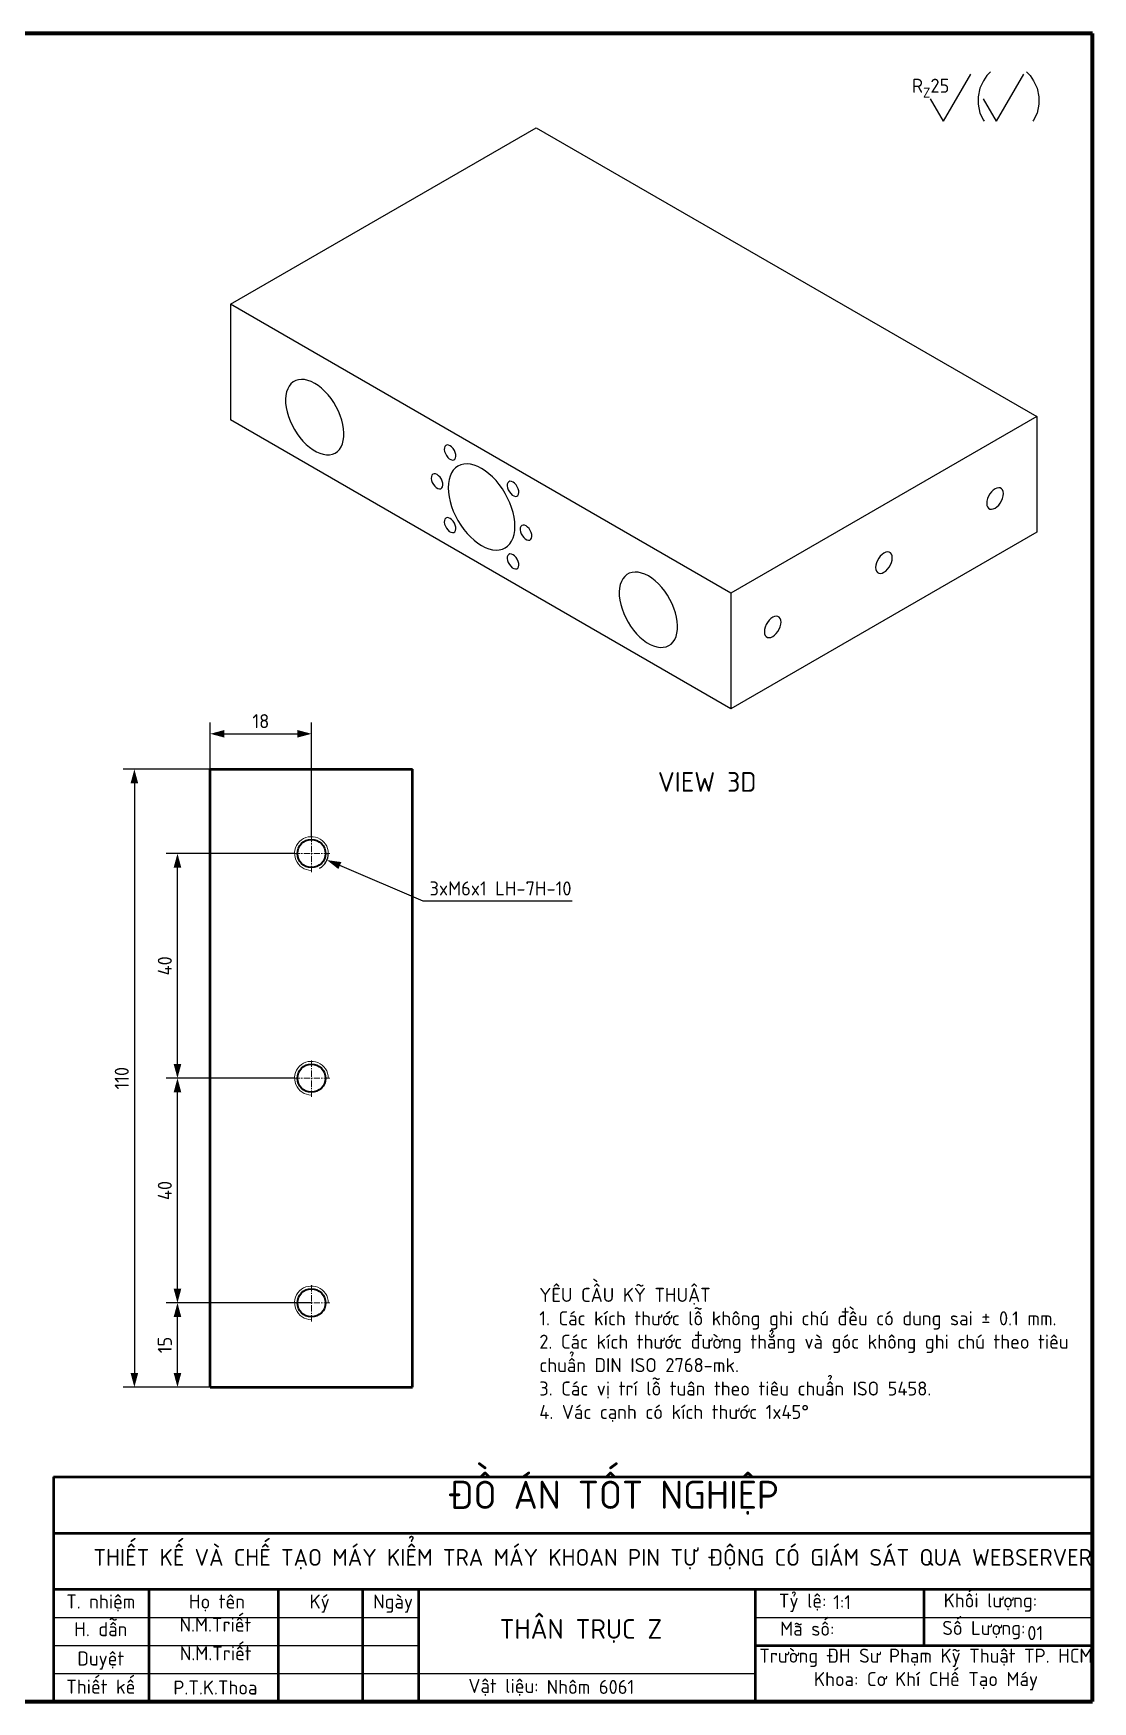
# Model space of a CAD drawing. Header units: millimetres. Extents: x -190 to 12889, y -227 to 3957.
# Drawn here: x 1275.5 to 1464.1, y 61.6 to 358.6 of the extents above; entities that cross this region are included whole.
import ezdxf

# ---------------------------------------------------------------- set-up
doc = ezdxf.new("R2010")
doc.units = ezdxf.units.MM
doc.header["$LTSCALE"] = 0.7
doc.header["$PDMODE"] = 35
doc.header["$PDSIZE"] = -4
doc.linetypes.add('CENTER', pattern=[50.8, 31.75, -6.35, 6.35, -6.35])
doc.layers.get('0').update_dxf_attribs({"color": 255})
for name, color, linetype, lineweight in [('AMC_Contour', 7, 'Continuous', 50), ('CON', 7, 'Continuous', 50), ('DIM', 94, 'Continuous', 25), ('KHUNGBV', 5, 'Continuous', 70), ('screw', 33, 'Continuous', 13), ('TEXT', 7, 'Continuous', 25)]:
    doc.layers.add(name, color=color, linetype=linetype, lineweight=lineweight)
doc.styles.add('TCVN-7284', font='tcvn+7284-2003r.ttf')
doc.dimstyles.new('TCVN_ISO-25_RadiusDia', dxfattribs={"dimtxt": 2.5, "dimasz": 2.5, "dimexe": 2, "dimexo": 0, "dimgap": 1, "dimtad": 1, "dimtoh": 1, "dimtxsty": 'TCVN-7284', "dimblk": 'Arrow', "dimcen": 0, "dimclrd": 256, "dimclre": 256, "dimclrt": 256, "dimadec": 0, "dimazin": 0, "dimtfac": 1, "dimtofl": 0, "dimtmove": 1, "dimatfit": 0, "dimldrblk": 'Arrow', "dimfxl": 1, "dimlwd": -1, "dimlwe": -1, "dimarcsym": 0})

# ---------------------------------------------------------------- blocks, each defined once
blk = doc.blocks.new('KHUNG_A3')
at = {"layer": 'CON', "color": 8, "linetype": 'Continuous', "ltscale": 0.66}
for p, q in [((296.71, 84.61), (296.71, 44.61)), ((296.71, 84.61), (481.71, 84.61)), ((296.71, 74.61), (481.71, 74.61)), ((296.71, 64.61), (481.71, 64.61)), ((313.71, 64.61), (313.71, 44.61)), ((336.71, 64.61), (336.71, 44.61)), ((351.71, 64.61), (351.71, 44.61)), ((361.71, 64.61), (361.71, 44.61)), ((421.71, 44.61), (421.71, 64.61)), ((451.71, 54.61), (451.71, 64.61)), ((421.71, 54.61), (481.71, 54.61))]:
    blk.add_line(p, q, dxfattribs=at)
at = {"layer": 'DIM', "color": 8, "linetype": 'Continuous', "ltscale": 0.66}
for p, q in [((296.71, 59.61), (361.71, 59.61)), ((421.71, 59.61), (481.71, 59.61)), ((296.71, 54.61), (361.71, 54.61)), ((296.71, 49.61), (421.71, 49.61))]:
    blk.add_line(p, q, dxfattribs=at)
at = {"layer": 'KHUNGBV', "color": 8, "linetype": 'Continuous', "ltscale": 0.66}
for p, q in [((481.71, 341.61), (61.71, 341.61)), ((481.71, 44.61), (481.71, 341.61)), ((61.71, 44.61), (481.71, 44.61))]:
    blk.add_line(p, q, dxfattribs=at)
at = {"color": 255, "attachment_point": 1, "style": 'TCVN-7284'}
for s, width, insert, char_height in [('{\\W1.485708; }ĐỒ ÁN TỐT NGHIỆP', 65.6643, (362.61, 83.93), 5), ('\\pxqc;T. nhiệm', 16.8827, (296.71, 63.68), 2.5), ('{\\W2.460912; }Họ tên', 16.8827, (317.11, 63.68), 2.5), ('{\\W4.544245; }Ký', 16.8827, (335.42, 63.68), 2.5), ('{\\W1.017842; }Ngày', 9.8035, (352.08, 63.68), 2.5), ('\\pxqc;Tỷ lệ:', 9.8035, (425.19, 63.83), 2.5), ('\\pxqc;Khối lượng:', 20.0073, (453.51, 63.88), 2.5), ('\\pxqc;H. dẫn', 16.8827, (296.71, 58.76), 2.5), ('\\pxqc;N.M.Triết', 16.8827, (317.11, 59.57), 2.5), ('{\\W0.286782; }Mã số:', 12.5818, (425.56, 58.85), 2.5), ('\\pxqc;Số Lượng:', 17.9691, (453.36, 58.98), 2.5), ('\\pxqc;Duyệt', 16.8827, (296.71, 53.54), 2.5), ('\\pxqc;N.M.Triết', 16.8827, (317.16, 54.47), 2.5), ('{\\W0.981773; }Trường ĐH Sư Phạm Kỹ Thuật TP. HCM\\P{\\W7.398439; }Khoa: Cơ Khí CHế Tạo Máy ', 61.6953, (420.88, 54.04), 2.5), ('\\pxqc;Thiết kế', 16.8827, (296.71, 48.52), 2.5), ('\\pxqc;P.T.K.Thoa', 16.8827, (317.11, 48.37), 2.5), ('\\pxi-3,l3,qc,t3;Vật liệu:', 59.8171, (346.92, 48.66), 2.5)]:
    blk.add_mtext_dynamic_manual_height_columns(s, width=width, gutter_width=88.6, heights=[0], dxfattribs=dict(at, insert=insert, char_height=char_height))
at = {"color": 255, "insert": (303.83, 71.79), "char_height": 3, "width": 178.521, "attachment_point": 1, "style": 'TCVN-7284'}
blk.add_mtext('THIẾT KẾ VÀ CHẾ TẠO MÁY KIỂM TRA MÁY KHOAN PIN TỰ ĐỘNG CÓ GIÁM SÁT QUA WEBSERVER\\P', dxfattribs=at)
blk = doc.blocks.new('screw_m6_l')
at = {"color": 6, "lineweight": 35}
blk.add_circle((0, 0), 2.5, dxfattribs=at)
at = {"layer": 'screw', "color": 1, "linetype": 'CENTER', "ltscale": 0.05}
for p, q in [((0, -3.3), (0, 3.3)), ((-3.3, 0), (3.3, 0))]:
    blk.add_line(p, q, dxfattribs=at)
at = {"layer": 'screw', "color": 4}
blk.add_arc((0, 0), 3, 270, 180, dxfattribs=at)
blk = doc.blocks.new('sđsfd')
at = {"color": 5, "linetype": 'Continuous', "lineweight": 25}
for p, q in [((2599.93, 2138.97), (2677.71, 2183.87)), ((2677.71, 2183.87), (2804.99, 2110.39)), ((2727.21, 2065.49), (2599.93, 2138.97)), ((2599.93, 2138.97), (2599.93, 2109.57)), ((2727.21, 2036.1), (2599.93, 2109.57)), ((2804.99, 2110.39), (2727.21, 2065.49)), ((2804.99, 2110.39), (2804.99, 2081)), ((2804.99, 2081), (2727.21, 2036.1)), ((2727.21, 2065.49), (2727.21, 2036.1))]:
    blk.add_line(p, q, dxfattribs=at)
at = {"color": 5, "linetype": 'Continuous', "lineweight": 25, "flags": 128}
for points in [[(2621.36, 2118.84), (2620.48, 2119.29), (2619.61, 2119.61), (2618.77, 2119.8), (2617.97, 2119.85), (2617.21, 2119.77), (2616.51, 2119.56), (2615.88, 2119.22), (2615.32, 2118.75), (2614.86, 2118.16), (2614.48, 2117.46), (2614.2, 2116.66), (2614.01, 2115.77), (2613.94, 2114.81), (2613.96, 2113.78), (2614.09, 2112.7), (2614.32, 2111.58), (2614.65, 2110.45), (2615.08, 2109.32), (2615.59, 2108.19), (2616.19, 2107.1), (2616.85, 2106.05), (2617.58, 2105.07), (2618.36, 2104.15), (2619.19, 2103.32), (2620.04, 2102.59), (2620.92, 2101.96), (2621.8, 2101.46), (2622.67, 2101.07), (2623.53, 2100.82), (2624.35, 2100.69), (2625.13, 2100.71), (2625.86, 2100.85), (2626.53, 2101.13), (2627.12, 2101.54), (2627.64, 2102.07), (2628.06, 2102.71), (2628.39, 2103.46), (2628.62, 2104.31), (2628.75, 2105.24), (2628.78, 2106.24), (2628.7, 2107.3), (2628.52, 2108.39), (2628.24, 2109.52), (2627.86, 2110.65), (2627.39, 2111.78), (2626.84, 2112.89), (2626.2, 2113.97), (2625.5, 2114.99), (2624.75, 2115.94), (2623.94, 2116.81), (2623.1, 2117.6), (2622.24, 2118.28), (2621.36, 2118.84)], [(2655.78, 2102.98), (2655.38, 2103.15), (2655.01, 2103.18), (2654.7, 2103.06), (2654.47, 2102.82), (2654.33, 2102.45), (2654.3, 2102), (2654.38, 2101.5), (2654.57, 2100.98), (2654.85, 2100.48), (2655.19, 2100.03), (2655.58, 2099.68), (2655.99, 2099.45), (2656.38, 2099.35), (2656.72, 2099.39), (2657, 2099.58), (2657.18, 2099.88), (2657.27, 2100.29), (2657.24, 2100.78), (2657.1, 2101.29), (2656.87, 2101.81), (2656.56, 2102.29), (2656.18, 2102.69), (2655.78, 2102.98)], [(2663.78, 2097.21), (2662.83, 2097.69), (2661.9, 2098.05), (2660.98, 2098.28), (2660.1, 2098.36), (2659.27, 2098.31), (2658.49, 2098.12), (2657.78, 2097.8), (2657.15, 2097.35), (2656.6, 2096.77), (2656.14, 2096.07), (2655.77, 2095.27), (2655.51, 2094.37), (2655.35, 2093.37), (2655.3, 2092.31), (2655.35, 2091.18), (2655.51, 2090), (2655.77, 2088.8), (2656.14, 2087.57), (2656.6, 2086.34), (2657.15, 2085.13), (2657.78, 2083.94), (2658.49, 2082.8), (2659.27, 2081.72), (2660.1, 2080.71), (2660.98, 2079.78), (2661.9, 2078.95), (2662.83, 2078.22), (2663.78, 2077.61), (2664.73, 2077.12), (2665.67, 2076.77), (2666.59, 2076.54), (2667.47, 2076.46), (2668.3, 2076.51), (2669.07, 2076.69), (2669.78, 2077.02), (2670.42, 2077.47), (2670.97, 2078.05), (2671.43, 2078.74), (2671.79, 2079.55), (2672.06, 2080.45), (2672.22, 2081.44), (2672.27, 2082.51), (2672.22, 2083.64), (2672.06, 2084.81), (2671.79, 2086.02), (2671.43, 2087.25), (2670.97, 2088.47), (2670.42, 2089.69), (2669.78, 2090.87), (2669.07, 2092.02), (2668.3, 2093.1), (2667.47, 2094.11), (2666.59, 2095.04), (2665.67, 2095.87), (2664.73, 2096.6), (2663.78, 2097.21)], [(2652.47, 2095.66), (2652.07, 2095.82), (2651.7, 2095.85), (2651.38, 2095.74), (2651.15, 2095.49), (2651.02, 2095.13), (2650.99, 2094.68), (2651.07, 2094.17), (2651.26, 2093.65), (2651.53, 2093.15), (2651.88, 2092.71), (2652.27, 2092.36), (2652.67, 2092.13), (2653.06, 2092.03), (2653.41, 2092.07), (2653.68, 2092.25), (2653.87, 2092.56), (2653.95, 2092.97), (2653.92, 2093.45), (2653.79, 2093.97), (2653.56, 2094.48), (2653.24, 2094.96), (2652.87, 2095.36), (2652.47, 2095.66)], [(2671.78, 2093.74), (2671.38, 2093.91), (2671.01, 2093.94), (2670.7, 2093.83), (2670.47, 2093.58), (2670.33, 2093.22), (2670.3, 2092.77), (2670.38, 2092.26), (2670.57, 2091.74), (2670.85, 2091.24), (2671.19, 2090.8), (2671.58, 2090.45), (2671.99, 2090.21), (2672.38, 2090.11), (2672.72, 2090.16), (2673, 2090.34), (2673.18, 2090.65), (2673.27, 2091.06), (2673.24, 2091.54), (2673.1, 2092.06), (2672.87, 2092.57), (2672.56, 2093.05), (2672.18, 2093.45), (2671.78, 2093.74)], [(2794.39, 2087.12), (2794.86, 2087.46), (2795.31, 2087.9), (2795.71, 2088.42), (2796.04, 2089), (2796.3, 2089.61), (2796.45, 2090.22), (2796.51, 2090.8), (2796.45, 2091.31), (2796.3, 2091.74), (2796.04, 2092.06), (2795.71, 2092.25), (2795.31, 2092.31), (2794.86, 2092.23), (2794.39, 2092.02), (2793.91, 2091.69), (2793.47, 2091.25), (2793.06, 2090.72), (2792.73, 2090.14), (2792.47, 2089.53), (2792.32, 2088.92), (2792.26, 2088.35), (2792.32, 2087.83), (2792.47, 2087.41), (2792.73, 2087.09), (2793.06, 2086.89), (2793.47, 2086.83), (2793.91, 2086.91), (2794.39, 2087.12)], [(2655.78, 2084.5), (2655.38, 2084.67), (2655.01, 2084.7), (2654.7, 2084.59), (2654.47, 2084.34), (2654.33, 2083.98), (2654.3, 2083.53), (2654.38, 2083.02), (2654.57, 2082.5), (2654.85, 2082), (2655.19, 2081.56), (2655.58, 2081.21), (2655.99, 2080.97), (2656.38, 2080.88), (2656.72, 2080.92), (2657, 2081.1), (2657.18, 2081.41), (2657.27, 2081.82), (2657.24, 2082.3), (2657.1, 2082.82), (2656.87, 2083.33), (2656.56, 2083.81), (2656.18, 2084.21), (2655.78, 2084.5)], [(2675.1, 2082.59), (2674.7, 2082.76), (2674.33, 2082.79), (2674.01, 2082.68), (2673.78, 2082.43), (2673.64, 2082.07), (2673.62, 2081.62), (2673.7, 2081.11), (2673.88, 2080.59), (2674.16, 2080.09), (2674.51, 2079.65), (2674.9, 2079.3), (2675.3, 2079.06), (2675.69, 2078.96), (2676.03, 2079.01), (2676.31, 2079.19), (2676.5, 2079.5), (2676.58, 2079.91), (2676.55, 2080.39), (2676.42, 2080.91), (2676.18, 2081.42), (2675.87, 2081.9), (2675.5, 2082.3), (2675.1, 2082.59)], [(2671.78, 2075.27), (2671.38, 2075.44), (2671.01, 2075.46), (2670.7, 2075.35), (2670.47, 2075.1), (2670.33, 2074.74), (2670.3, 2074.29), (2670.38, 2073.79), (2670.57, 2073.26), (2670.85, 2072.76), (2671.19, 2072.32), (2671.58, 2071.97), (2671.99, 2071.74), (2672.38, 2071.64), (2672.72, 2071.68), (2673, 2071.86), (2673.18, 2072.17), (2673.27, 2072.58), (2673.24, 2073.06), (2673.1, 2073.58), (2672.87, 2074.1), (2672.56, 2074.57), (2672.18, 2074.97), (2671.78, 2075.27)], [(2766.1, 2070.8), (2766.57, 2071.13), (2767.02, 2071.57), (2767.42, 2072.09), (2767.76, 2072.67), (2768.01, 2073.29), (2768.17, 2073.89), (2768.22, 2074.47), (2768.17, 2074.98), (2768.01, 2075.41), (2767.76, 2075.73), (2767.42, 2075.92), (2767.02, 2075.98), (2766.57, 2075.91), (2766.1, 2075.69), (2765.63, 2075.36), (2765.18, 2074.92), (2764.78, 2074.4), (2764.44, 2073.81), (2764.19, 2073.2), (2764.03, 2072.6), (2763.98, 2072.02), (2764.03, 2071.51), (2764.19, 2071.08), (2764.44, 2070.76), (2764.78, 2070.57), (2765.18, 2070.51), (2765.63, 2070.58), (2766.1, 2070.8)], [(2706.21, 2069.86), (2705.33, 2070.3), (2704.47, 2070.62), (2703.62, 2070.81), (2702.82, 2070.87), (2702.06, 2070.79), (2701.36, 2070.58), (2700.73, 2070.23), (2700.18, 2069.76), (2699.71, 2069.18), (2699.33, 2068.48), (2699.05, 2067.68), (2698.87, 2066.79), (2698.79, 2065.82), (2698.81, 2064.79), (2698.94, 2063.71), (2699.18, 2062.6), (2699.51, 2061.47), (2699.93, 2060.33), (2700.44, 2059.21), (2701.04, 2058.12), (2701.7, 2057.07), (2702.43, 2056.08), (2703.22, 2055.17), (2704.04, 2054.34), (2704.9, 2053.6), (2705.77, 2052.98), (2706.65, 2052.47), (2707.52, 2052.09), (2708.38, 2051.83), (2709.2, 2051.71), (2709.99, 2051.72), (2710.72, 2051.87), (2711.38, 2052.15), (2711.98, 2052.55), (2712.49, 2053.08), (2712.91, 2053.73), (2713.24, 2054.48), (2713.48, 2055.32), (2713.61, 2056.25), (2713.63, 2057.25), (2713.55, 2058.31), (2713.37, 2059.41), (2713.09, 2060.53), (2712.71, 2061.67), (2712.24, 2062.8), (2711.69, 2063.91), (2711.06, 2064.98), (2710.36, 2066), (2709.6, 2066.95), (2708.8, 2067.83), (2707.95, 2068.61), (2707.09, 2069.29), (2706.21, 2069.86)], [(2737.82, 2054.47), (2738.29, 2054.8), (2738.74, 2055.24), (2739.14, 2055.76), (2739.48, 2056.35), (2739.73, 2056.96), (2739.89, 2057.57), (2739.94, 2058.14), (2739.89, 2058.66), (2739.73, 2059.08), (2739.48, 2059.4), (2739.14, 2059.6), (2738.74, 2059.65), (2738.29, 2059.58), (2737.82, 2059.37), (2737.35, 2059.03), (2736.9, 2058.59), (2736.5, 2058.07), (2736.16, 2057.49), (2735.91, 2056.88), (2735.75, 2056.27), (2735.7, 2055.69), (2735.75, 2055.18), (2735.91, 2054.75), (2736.16, 2054.43), (2736.5, 2054.24), (2736.9, 2054.18), (2737.35, 2054.26), (2737.82, 2054.47)]]:
    blk.add_lwpolyline(points, dxfattribs=at)
blk = doc.blocks.new('Arrow')
at = {"layer": 'DIM'}
blk.add_solid([(-1, 0.27), (-1, -0.27), (0, 0)], dxfattribs=at)
blk = doc.blocks.new('*D73')
at = {"layer": 'Defpoints', "color": 0, "ltscale": 0.7, "transparency": 16777216}
for p in [(1322.23, 213.79), (1327.75, 211.44)]:
    blk.add_point(p, dxfattribs=at)
at = {"layer": 'DIM', "ltscale": 0.7, "transparency": 16777216}
for p, q in [((1344.9, 204.14), (1330.05, 210.46)), ((1371.4, 204.14), (1344.9, 204.14))]:
    blk.add_line(p, q, dxfattribs=at)
blk.add_arc((1324.99, 212.61), 3, 298.745, 0, dxfattribs=at)
at = {"layer": 'DIM', "ltscale": 0.7, "transparency": 16777216, "xscale": 2.5, "yscale": 2.5, "zscale": 2.5, "rotation": 156.9422168690733}
blk.add_blockref('Arrow', (1327.75, 211.44), dxfattribs=at)
at = {"layer": 'DIM', "ltscale": 0.7, "transparency": 16777216, "insert": (1358.65, 206.39), "char_height": 2.5, "attachment_point": 5, "style": 'TCVN-7284', "bg_fill": 3, "box_fill_scale": 1.1, "bg_fill_color": 256, "bg_fill_true_color": 13158600, "bg_fill_transparency": 0}
blk.add_mtext('3xM6x1 LH-7H-10', dxfattribs=at)
blk = doc.blocks.new('*D77')
at = {"layer": 'Defpoints', "color": 0, "ltscale": 0.7, "transparency": 16777216}
for p in [(1301.14, 132.61), (1324.99, 132.61), (1306.99, 117.61)]:
    blk.add_point(p, dxfattribs=at)
at = {"layer": 'DIM', "ltscale": 0.7, "transparency": 16777216}
for p, q in [((1324.99, 132.61), (1299.14, 132.61)), ((1301.14, 120.11), (1301.14, 130.11)), ((1306.99, 117.61), (1299.14, 117.61))]:
    blk.add_line(p, q, dxfattribs=at)
at = {"layer": 'DIM', "ltscale": 0.7, "transparency": 16777216, "xscale": 2.5, "yscale": 2.5, "zscale": 2.5}
for p, rotation in [((1301.14, 132.61), 90), ((1301.14, 117.61), 270)]:
    blk.add_blockref('Arrow', p, dxfattribs=dict(at, rotation=rotation))
at = {"layer": 'DIM', "ltscale": 0.7, "transparency": 16777216, "insert": (1298.89, 125.11), "char_height": 2.5, "attachment_point": 5, "rotation": 90, "style": 'TCVN-7284', "bg_fill": 3, "box_fill_scale": 1.1, "bg_fill_color": 256, "bg_fill_true_color": 13158600, "bg_fill_transparency": 0}
blk.add_mtext('15', dxfattribs=at)
blk = doc.blocks.new('*D78')
at = {"layer": 'Defpoints', "color": 0, "ltscale": 0.7, "transparency": 16777216}
for p in [(1301.14, 172.61), (1321.99, 172.61), (1324.99, 132.61)]:
    blk.add_point(p, dxfattribs=at)
at = {"layer": 'DIM', "ltscale": 0.7, "transparency": 16777216}
for p, q in [((1321.99, 172.61), (1299.14, 172.61)), ((1301.14, 135.11), (1301.14, 170.11)), ((1324.99, 132.61), (1299.14, 132.61))]:
    blk.add_line(p, q, dxfattribs=at)
at = {"layer": 'DIM', "ltscale": 0.7, "transparency": 16777216, "xscale": 2.5, "yscale": 2.5, "zscale": 2.5}
for p, rotation in [((1301.14, 172.61), 90), ((1301.14, 132.61), 270)]:
    blk.add_blockref('Arrow', p, dxfattribs=dict(at, rotation=rotation))
at = {"layer": 'DIM', "ltscale": 0.7, "transparency": 16777216, "insert": (1298.89, 152.61), "char_height": 2.5, "attachment_point": 5, "rotation": 90, "style": 'TCVN-7284', "bg_fill": 3, "box_fill_scale": 1.1, "bg_fill_color": 256, "bg_fill_true_color": 13158600, "bg_fill_transparency": 0}
blk.add_mtext('40', dxfattribs=at)
blk = doc.blocks.new('*D79')
at = {"layer": 'Defpoints', "color": 0, "ltscale": 0.7, "transparency": 16777216}
for p in [(1301.14, 212.61), (1321.99, 212.61), (1321.99, 172.61)]:
    blk.add_point(p, dxfattribs=at)
at = {"layer": 'DIM', "ltscale": 0.7, "transparency": 16777216}
for p, q in [((1321.99, 212.61), (1299.14, 212.61)), ((1301.14, 175.11), (1301.14, 210.11)), ((1321.99, 172.61), (1299.14, 172.61))]:
    blk.add_line(p, q, dxfattribs=at)
at = {"layer": 'DIM', "ltscale": 0.7, "transparency": 16777216, "xscale": 2.5, "yscale": 2.5, "zscale": 2.5}
for p, rotation in [((1301.14, 212.61), 90), ((1301.14, 172.61), 270)]:
    blk.add_blockref('Arrow', p, dxfattribs=dict(at, rotation=rotation))
at = {"layer": 'DIM', "ltscale": 0.7, "transparency": 16777216, "insert": (1298.89, 192.61), "char_height": 2.5, "attachment_point": 5, "rotation": 90, "style": 'TCVN-7284', "bg_fill": 3, "box_fill_scale": 1.1, "bg_fill_color": 256, "bg_fill_true_color": 13158600, "bg_fill_transparency": 0}
blk.add_mtext('40', dxfattribs=at)
blk = doc.blocks.new('*D80')
at = {"layer": 'Defpoints', "color": 0, "ltscale": 0.7, "transparency": 16777216}
for p in [(1306.99, 227.61), (1293.47, 117.61), (1306.99, 117.61)]:
    blk.add_point(p, dxfattribs=at)
at = {"layer": 'DIM', "ltscale": 0.7, "transparency": 16777216}
for p, q in [((1306.99, 227.61), (1291.47, 227.61)), ((1293.47, 225.11), (1293.47, 120.11)), ((1306.99, 117.61), (1291.47, 117.61))]:
    blk.add_line(p, q, dxfattribs=at)
at = {"layer": 'DIM', "ltscale": 0.7, "transparency": 16777216, "xscale": 2.5, "yscale": 2.5, "zscale": 2.5}
for p, rotation in [((1293.47, 227.61), 90), ((1293.47, 117.61), 270)]:
    blk.add_blockref('Arrow', p, dxfattribs=dict(at, rotation=rotation))
at = {"layer": 'DIM', "ltscale": 0.7, "transparency": 16777216, "insert": (1291.22, 172.61), "char_height": 2.5, "attachment_point": 5, "rotation": 90, "style": 'TCVN-7284', "bg_fill": 3, "box_fill_scale": 1.1, "bg_fill_color": 256, "bg_fill_true_color": 13158600, "bg_fill_transparency": 0}
blk.add_mtext('110', dxfattribs=at)
blk = doc.blocks.new('*D87')
at = {"layer": 'Defpoints', "color": 0, "ltscale": 0.7, "transparency": 16777216}
for p in [(1324.99, 233.92), (1306.99, 227.61), (1324.99, 215.61)]:
    blk.add_point(p, dxfattribs=at)
at = {"layer": 'DIM', "ltscale": 0.7, "transparency": 16777216}
for p, q in [((1306.99, 227.61), (1306.99, 235.92)), ((1324.99, 215.61), (1324.99, 235.92)), ((1309.49, 233.92), (1322.49, 233.92))]:
    blk.add_line(p, q, dxfattribs=at)
at = {"layer": 'DIM', "ltscale": 0.7, "transparency": 16777216, "xscale": 2.5, "yscale": 2.5, "zscale": 2.5, "rotation": 180}
blk.add_blockref('Arrow', (1306.99, 233.92), dxfattribs=at)
at = {"layer": 'DIM', "ltscale": 0.7, "transparency": 16777216, "xscale": 2.5, "yscale": 2.5, "zscale": 2.5}
blk.add_blockref('Arrow', (1324.99, 233.92), dxfattribs=at)
at = {"layer": 'DIM', "ltscale": 0.7, "transparency": 16777216, "insert": (1315.99, 236.17), "char_height": 2.5, "attachment_point": 5, "style": 'TCVN-7284', "bg_fill": 3, "box_fill_scale": 1.1, "bg_fill_color": 256, "bg_fill_true_color": 13158600, "bg_fill_transparency": 0}
blk.add_mtext('18', dxfattribs=at)

msp = doc.modelspace()

# ---------------------------------------------------------------- linework, layer by layer
at = {"color": 4}
for points in [[(1445.8808, 351.76), (1445.2438, 351.1216), (1444.606, 350.165), (1443.9683, 348.8888), (1443.6494, 347.2938), (1443.6494, 346.0176), (1443.9683, 344.4232), (1444.606, 343.147), (1444.7276, 342.9646)], [(1452.2687, 351.76), (1452.9057, 351.1216), (1453.5435, 350.165), (1454.1812, 348.8888), (1454.5001, 347.2938), (1454.5001, 346.0176), (1454.1812, 344.4232), (1453.5435, 343.147), (1453.422, 342.9646)]]:
    msp.add_lwpolyline(points, dxfattribs=at)
at = {"layer": 'CON', "linetype": 'Continuous'}
for p, q in [((1306.9911, 227.6104), (1342.9911, 227.6104)), ((1306.9911, 117.6104), (1306.9911, 227.6104)), ((1342.9911, 117.6104), (1342.9911, 227.6104)), ((1306.9911, 117.6104), (1342.9911, 117.6104))]:
    msp.add_line(p, q, dxfattribs=at)
at = {"layer": 'DIM', "color": 4}
for p, q in [((1437.5257, 342.9646), (1442.3705, 351.3559)), ((1446.9457, 342.9646), (1451.7904, 351.3559)), ((1437.5257, 342.9646), (1435.2169, 346.9636)), ((1446.9457, 342.9646), (1444.6369, 346.9636))]:
    msp.add_line(p, q, dxfattribs=at)

# ---------------------------------------------------------------- block references
at = {"xscale": 0.7, "yscale": 0.7, "zscale": 0.7}
msp.add_blockref('sđsfd', (-509.374, -1186.8871), dxfattribs=at)
at = {"rotation": 89.99999999999999}
for p in [(1324.9911, 212.6104), (1324.9911, 172.6104), (1324.9911, 132.6104)]:
    msp.add_blockref('screw_m6_l', p, dxfattribs=at)
at = {"layer": 'DIM'}
msp.add_blockref('KHUNG_A3', (982.3423, 17.0074), dxfattribs=at)

# ---------------------------------------------------------------- texts
at = {"color": 3, "insert": (1435.2196, 348.8719), "char_height": 2.5, "attachment_point": 5, "style": 'TCVN-7284'}
msp.add_mtext('\\A1;R{\\H0.7x;\\S^ Z;}25', dxfattribs=at)
at = {"insert": (1386.6639, 227.1082), "char_height": 3.5, "attachment_point": 1, "style": 'TCVN-7284'}
msp.add_mtext_dynamic_manual_height_columns('VIEW 3D', width=77.294448, gutter_width=88.6002, heights=[0], dxfattribs=at)
at = {"ltscale": 0.7, "char_height": 2.5, "attachment_point": 1, "style": 'TCVN-7284'}
for s, width, insert in [('1:1', 4.500037, (1417.8777, 80.5808)), ('01', 4.500037, (1452.4211, 75.078)), ('Nhôm 6061', 21.128607, (1366.8672, 65.4879))]:
    msp.add_mtext_dynamic_manual_height_columns(s, width=width, gutter_width=12.5, heights=[0], dxfattribs=dict(at, insert=insert))
at = {"layer": 'AMC_Contour', "color": 255, "insert": (1372.9729, 74.1906), "char_height": 3.5, "attachment_point": 5, "style": 'TCVN-7284'}
msp.add_mtext_dynamic_manual_height_columns('THÂN TRỤC Z', width=40.386406, gutter_width=17.5, heights=[0], dxfattribs=at)
at = {"layer": 'TEXT', "ltscale": 0.7, "insert": (1365.5545, 135.2797), "char_height": 2.5, "attachment_point": 1, "style": 'TCVN-7284'}
msp.add_mtext_dynamic_manual_height_columns('YÊU CẦU KỸ THUẬT\\P1. Các kích thước lỗ không ghi chú đều có dung sai ± 0.1 mm. \\P2. Các kích thước đường thẳng và góc không ghi chú theo tiêu chuẩn DIN ISO 2768-mk.\\P3. Các vị trí lỗ tuân theo tiêu chuẩn ISO 5458.\\P4. Vác cạnh có kích thước 1x45°', width=103.207926, gutter_width=1722.0912, heights=[0], dxfattribs=at)

# ---------------------------------------------------------------- next in the draw order: dimensions: what is measured, and where the dimension line sits
at = {"layer": 'DIM', "ltscale": 0.7}
dim = msp.add_diameter_dim_2p(p1=(1322.2308, 213.7854), p2=(1327.7515, 211.4354), text='<> LH-7H-10', dimstyle='TCVN_ISO-25_RadiusDia', override={"dimpost": '3xM<>x1', "dimtfill": 1, "dimarcsym": 1}, dxfattribs=at)
dim.commit()
dim.dimension.update_dxf_attribs({"geometry": '*D73', "text_midpoint": (1344.9012, 204.1354), "dimtype": 163})
dim = msp.add_linear_dim(base=(1301.1431, 132.6104), p1=(1306.9911, 117.6104), p2=(1324.9911, 132.6104), angle=90, dimstyle='TCVN_ISO-25_RadiusDia', override={"dimtfill": 1, "dimarcsym": 1}, dxfattribs=at)
dim.commit()
dim.dimension.update_dxf_attribs({"geometry": '*D77', "text_midpoint": (1298.8931, 125.1104)})

# ---------------------------------------------------------------- next in the draw order: dimensions: what is measured, and where the dimension line sits
dim = msp.add_linear_dim(base=(1301.1431, 172.6104), p1=(1324.9911, 132.6104), p2=(1321.9911, 172.6104), angle=90, dimstyle='TCVN_ISO-25_RadiusDia', override={"dimtmove": 1, "dimtfill": 1, "dimarcsym": 1}, dxfattribs=at)
dim.commit()
dim.dimension.update_dxf_attribs({"geometry": '*D78', "text_midpoint": (1298.8931, 152.6104)})

# ---------------------------------------------------------------- next in the draw order: dimensions: what is measured, and where the dimension line sits
dim = msp.add_linear_dim(base=(1301.1431, 212.6104), p1=(1321.9911, 172.6104), p2=(1321.9911, 212.6104), angle=90, dimstyle='TCVN_ISO-25_RadiusDia', override={"dimtmove": 1, "dimtfill": 1, "dimarcsym": 1}, dxfattribs=at)
dim.commit()
dim.dimension.update_dxf_attribs({"geometry": '*D79', "text_midpoint": (1298.8931, 192.6104)})

# ---------------------------------------------------------------- next in the draw order: dimensions: what is measured, and where the dimension line sits
dim = msp.add_linear_dim(base=(1293.4655, 117.6104), p1=(1306.9911, 227.6104), p2=(1306.9911, 117.6104), angle=90, dimstyle='TCVN_ISO-25_RadiusDia', override={"dimtfill": 1, "dimarcsym": 1}, dxfattribs=at)
dim.commit()
dim.dimension.update_dxf_attribs({"geometry": '*D80', "text_midpoint": (1291.2155, 172.6104)})

# ---------------------------------------------------------------- next in the draw order: dimensions: what is measured, and where the dimension line sits
dim = msp.add_linear_dim(base=(1324.9911, 233.9226), p1=(1306.9911, 227.6104), p2=(1324.9911, 215.6104), dimstyle='TCVN_ISO-25_RadiusDia', override={"dimtfill": 1, "dimarcsym": 1}, dxfattribs=at)
dim.commit()
dim.dimension.update_dxf_attribs({"geometry": '*D87', "text_midpoint": (1315.9911, 236.1726)})

doc.saveas('drawing.dxf')
